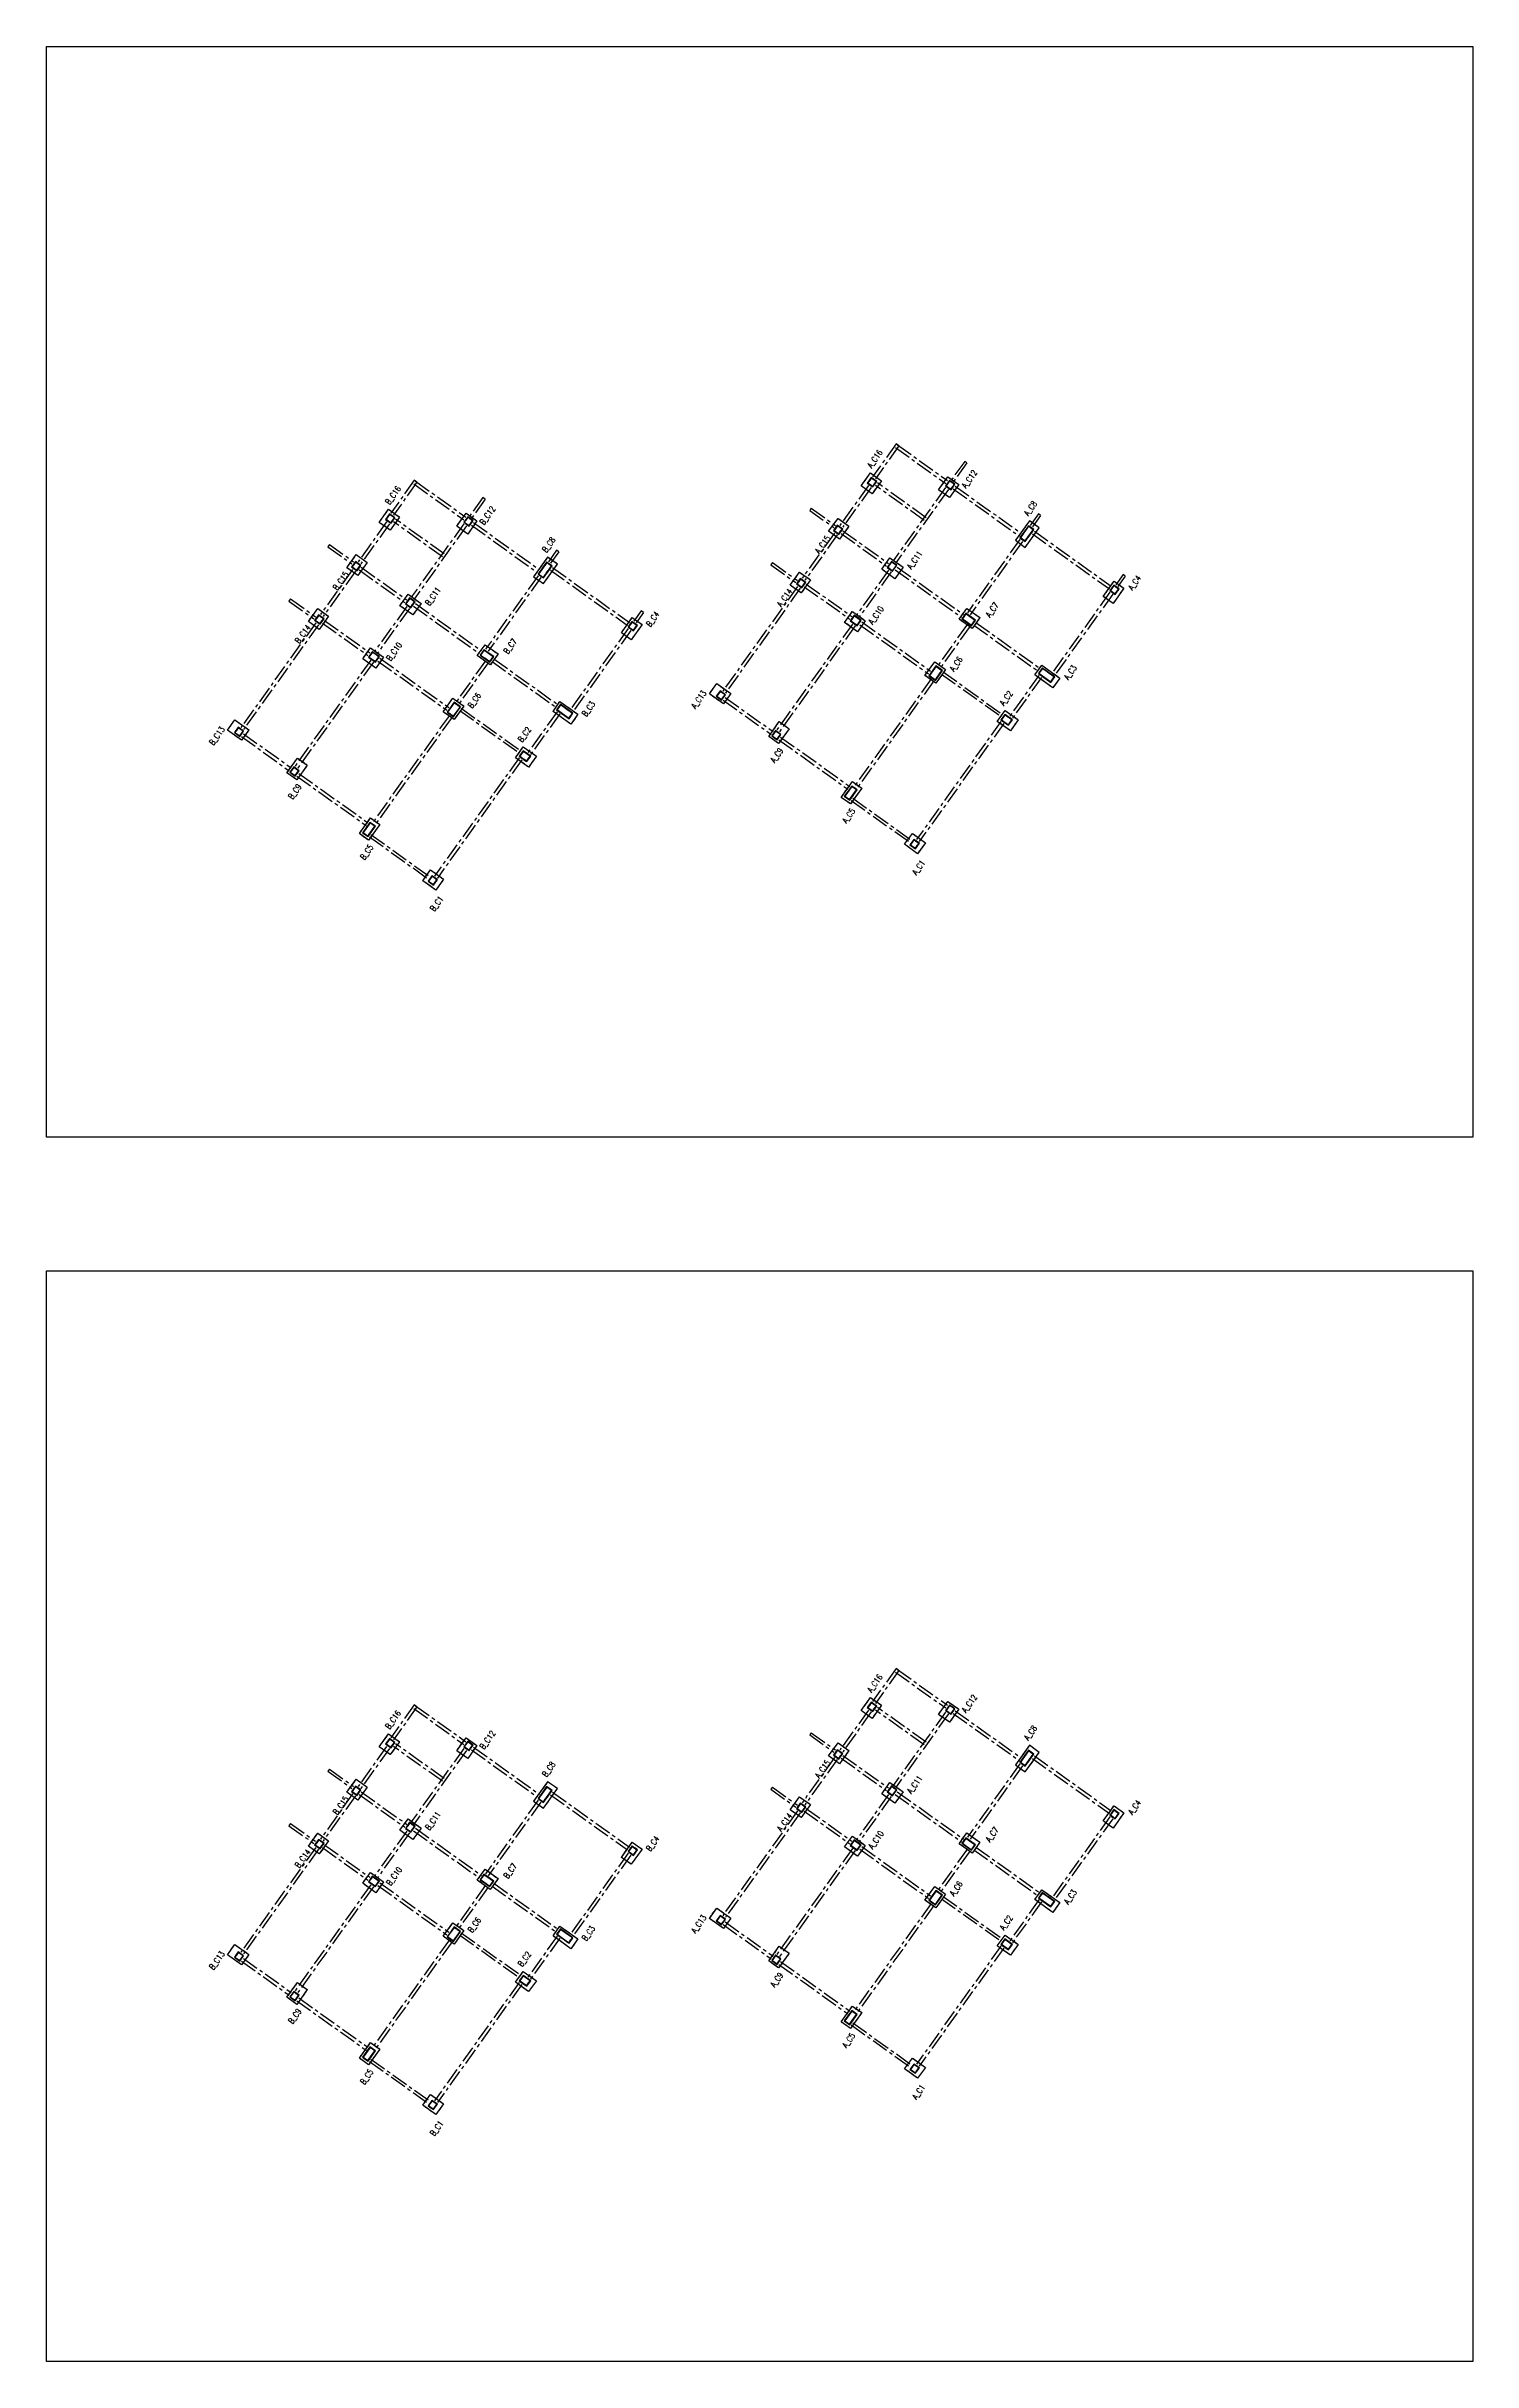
# Model space of a CAD drawing. Header units: millimetres. Extents: x 50002 to 69886, y 27475 to 200427.
# Drawn here: x 50002 to 60666, y 109874 to 127184 of the extents above; entities that cross this region are included whole.
import ezdxf
from ezdxf.enums import TextEntityAlignment as Align

# ---------------------------------------------------------------- set-up
doc = ezdxf.new("R2010")
doc.units = ezdxf.units.MM
doc.header["$LTSCALE"] = 100
doc.header["$MEASUREMENT"] = 0
doc.linetypes.add('CENTER', pattern=[2, 1.25, -0.25, 0.25, -0.25])
doc.linetypes.add('HIDDEN', pattern=[0.375, 0.25, -0.125])
for name, color, linetype in [('TC-COLUMN', 1, 'Continuous'), ('TC-TC', 4, 'Continuous'), ('TC-虛柱', 4, 'HIDDEN'), ('TC-虛鋼柱', 4, 'HIDDEN'), ('TC-鋼柱', 11, 'Continuous')]:
    doc.layers.add(name, color=color, linetype=linetype)
doc.layers.add('TC-鋼粱(隱藏)', color=183, linetype='CENTER', plot=False)
doc.styles.get("Standard").update_dxf_attribs({"font": 'txt.shx', "width": 0.8, "bigfont": 'ae.shx'})

msp = doc.modelspace()

# ---------------------------------------------------------------- linework, layer by layer
at = {"layer": 'Defpoints'}
for points in [[(50002, 127184), (60666, 127184), (60666, 119029), (50002, 119029)], [(50002, 118029), (60666, 118029), (60666, 109874), (50002, 109874)]]:
    msp.add_lwpolyline(points, close=True, dxfattribs=at)
at = {"layer": 'TC-COLUMN'}
for points in [[(56094, 123897), (56164, 123995), (56245, 123936), (56175, 123839)], [(56673, 123868), (56742, 123966), (56824, 123907), (56754, 123810)], [(52491, 123625), (52561, 123723), (52643, 123665), (52573, 123567)], [(53070, 123596), (53140, 123694), (53221, 123636), (53152, 123538)], [(55851, 123558), (55921, 123655), (56003, 123597), (55933, 123500)], [(57248, 123491), (57321, 123438), (57426, 123585), (57353, 123637)], [(52249, 123286), (52319, 123384), (52400, 123325), (52330, 123228)], [(53645, 123219), (53719, 123167), (53823, 123313), (53750, 123365)], [(55564, 123155), (55633, 123253), (55715, 123195), (55645, 123097)], [(56309, 123360), (56407, 123290), (56346, 123204), (56248, 123274)], [(52707, 123088), (52804, 123018), (52743, 122933), (52646, 123002)], [(57904, 123071), (57985, 123185), (58058, 123133), (57977, 123019)], [(51961, 122883), (52031, 122981), (52112, 122923), (52042, 122825)], [(54301, 122799), (54383, 122913), (54456, 122861), (54374, 122747)], [(56028, 122959), (56125, 122889), (56067, 122807), (55970, 122877)], [(56884, 122982), (56982, 122913), (56924, 122831), (56826, 122901)], [(52425, 122687), (52523, 122617), (52465, 122535), (52367, 122605)], [(53282, 122710), (53380, 122641), (53321, 122559), (53224, 122629)], [(56571, 122481), (56644, 122583), (56725, 122524), (56653, 122423)], [(55014, 122420), (55120, 122345), (55064, 122268), (54959, 122343)], [(57392, 122484), (57445, 122557), (57579, 122461), (57526, 122388)], [(52969, 122209), (53042, 122311), (53123, 122252), (53050, 122151)], [(53790, 122212), (53842, 122286), (53976, 122190), (53924, 122116)], [(57210, 122067), (57112, 122137), (57171, 122218), (57268, 122149)], [(51411, 122149), (51517, 122073), (51462, 121996), (51356, 122071)], [(55477, 121973), (55404, 122025), (55482, 122135), (55555, 122082)], [(53608, 121795), (53510, 121865), (53568, 121947), (53666, 121877)], [(51874, 121701), (51801, 121753), (51880, 121863), (51953, 121811)], [(55944, 121569), (56029, 121687), (56098, 121638), (56014, 121520)], [(52342, 121298), (52426, 121416), (52495, 121366), (52411, 121248)], [(56516, 121148), (56419, 121218), (56477, 121300), (56574, 121230)], [(52914, 120876), (52816, 120946), (52874, 121028), (52972, 120958)], [(56094, 114742), (56164, 114839), (56245, 114781), (56175, 114683)], [(56673, 114713), (56742, 114810), (56824, 114752), (56754, 114654)], [(52491, 114470), (52561, 114567), (52643, 114509), (52573, 114412)], [(53070, 114441), (53140, 114538), (53221, 114480), (53152, 114383)], [(55851, 114402), (55921, 114500), (56003, 114442), (55933, 114344)], [(57248, 114335), (57321, 114283), (57426, 114429), (57353, 114482)], [(52249, 114131), (52319, 114228), (52400, 114170), (52330, 114072)], [(53645, 114063), (53719, 114011), (53823, 114158), (53750, 114210)], [(55564, 114000), (55633, 114097), (55715, 114039), (55645, 113942)], [(56309, 114204), (56407, 114134), (56346, 114049), (56248, 114119)], [(52707, 113932), (52804, 113863), (52743, 113777), (52646, 113847)], [(57904, 113916), (57985, 114030), (58058, 113977), (57977, 113863)], [(51961, 113728), (52031, 113825), (52112, 113767), (52042, 113670)], [(54301, 113644), (54383, 113758), (54456, 113705), (54374, 113592)], [(56028, 113803), (56125, 113733), (56067, 113652), (55970, 113722)], [(56884, 113827), (56982, 113757), (56924, 113676), (56826, 113746)], [(52425, 113531), (52523, 113461), (52465, 113380), (52367, 113450)], [(53282, 113555), (53380, 113485), (53321, 113404), (53224, 113474)], [(56571, 113325), (56644, 113427), (56725, 113369), (56653, 113267)], [(57392, 113329), (57445, 113402), (57579, 113306), (57526, 113233)], [(55014, 113265), (55120, 113190), (55064, 113112), (54959, 113188)], [(52969, 113054), (53042, 113155), (53123, 113097), (53050, 112995)], [(53790, 113057), (53842, 113130), (53976, 113034), (53924, 112961)], [(57210, 112912), (57112, 112982), (57171, 113063), (57268, 112993)], [(51411, 112993), (51517, 112918), (51462, 112840), (51356, 112916)], [(55477, 112817), (55404, 112870), (55482, 112979), (55555, 112927)], [(51874, 112545), (51801, 112598), (51880, 112708), (51953, 112655)], [(53608, 112640), (53510, 112710), (53568, 112791), (53666, 112721)], [(55944, 112414), (56029, 112532), (56098, 112483), (56014, 112365)], [(52342, 112142), (52426, 112260), (52495, 112211), (52411, 112093)], [(56516, 111993), (56419, 112063), (56477, 112144), (56574, 112074)], [(52914, 111721), (52816, 111791), (52874, 111872), (52972, 111802)]]:
    msp.add_lwpolyline(points, close=True, dxfattribs=at)
at = {"layer": 'TC-虛柱'}
for points in [[(56094, 123897), (56164, 123995), (56245, 123936), (56175, 123839)], [(56673, 123868), (56742, 123966), (56824, 123907), (56754, 123810)], [(52491, 123625), (52561, 123723), (52643, 123665), (52573, 123567)], [(53070, 123596), (53140, 123694), (53221, 123636), (53152, 123538)], [(55851, 123558), (55921, 123655), (56003, 123597), (55933, 123500)], [(57248, 123491), (57321, 123438), (57426, 123585), (57353, 123637)], [(52249, 123286), (52319, 123384), (52400, 123325), (52330, 123228)], [(53645, 123219), (53719, 123167), (53823, 123313), (53750, 123365)], [(55564, 123155), (55633, 123253), (55715, 123195), (55645, 123097)], [(56309, 123360), (56407, 123290), (56346, 123204), (56248, 123274)], [(52707, 123088), (52804, 123018), (52743, 122933), (52646, 123002)], [(57904, 123071), (57985, 123185), (58058, 123133), (57977, 123019)], [(51961, 122883), (52031, 122981), (52112, 122923), (52042, 122825)], [(54301, 122799), (54383, 122913), (54456, 122861), (54374, 122747)], [(56028, 122959), (56125, 122889), (56067, 122807), (55970, 122877)], [(56884, 122982), (56982, 122913), (56924, 122831), (56826, 122901)], [(52425, 122687), (52523, 122617), (52465, 122535), (52367, 122605)], [(53282, 122710), (53380, 122641), (53321, 122559), (53224, 122629)], [(56571, 122481), (56644, 122583), (56725, 122524), (56653, 122423)], [(55014, 122420), (55120, 122345), (55064, 122268), (54959, 122343)], [(57392, 122484), (57445, 122557), (57579, 122461), (57526, 122388)], [(52969, 122209), (53042, 122311), (53123, 122252), (53050, 122151)], [(53790, 122212), (53842, 122286), (53976, 122190), (53924, 122116)], [(57210, 122067), (57112, 122137), (57171, 122218), (57268, 122149)], [(51411, 122149), (51517, 122073), (51462, 121996), (51356, 122071)], [(55477, 121973), (55404, 122025), (55482, 122135), (55555, 122082)], [(53608, 121795), (53510, 121865), (53568, 121947), (53666, 121877)], [(51874, 121701), (51801, 121753), (51880, 121863), (51953, 121811)], [(55944, 121569), (56029, 121687), (56098, 121638), (56014, 121520)], [(52342, 121298), (52426, 121416), (52495, 121366), (52411, 121248)], [(56516, 121148), (56419, 121218), (56477, 121300), (56574, 121230)], [(52914, 120876), (52816, 120946), (52874, 121028), (52972, 120958)], [(56094, 114742), (56164, 114839), (56245, 114781), (56175, 114683)], [(56673, 114713), (56742, 114810), (56824, 114752), (56754, 114654)], [(52491, 114470), (52561, 114567), (52643, 114509), (52573, 114412)], [(53070, 114441), (53140, 114538), (53221, 114480), (53152, 114383)], [(55851, 114402), (55921, 114500), (56003, 114442), (55933, 114344)], [(57248, 114335), (57321, 114283), (57426, 114429), (57353, 114482)], [(52249, 114131), (52319, 114228), (52400, 114170), (52330, 114072)], [(53645, 114063), (53719, 114011), (53823, 114158), (53750, 114210)], [(55564, 114000), (55633, 114097), (55715, 114039), (55645, 113942)], [(56309, 114204), (56407, 114134), (56346, 114049), (56248, 114119)], [(52707, 113932), (52804, 113863), (52743, 113777), (52646, 113847)], [(57904, 113916), (57985, 114030), (58058, 113977), (57977, 113863)], [(51961, 113728), (52031, 113825), (52112, 113767), (52042, 113670)], [(54301, 113644), (54383, 113758), (54456, 113705), (54374, 113592)], [(56028, 113803), (56125, 113733), (56067, 113652), (55970, 113722)], [(56884, 113827), (56982, 113757), (56924, 113676), (56826, 113746)], [(52425, 113531), (52523, 113461), (52465, 113380), (52367, 113450)], [(53282, 113555), (53380, 113485), (53321, 113404), (53224, 113474)], [(56571, 113325), (56644, 113427), (56725, 113369), (56653, 113267)], [(57392, 113329), (57445, 113402), (57579, 113306), (57526, 113233)], [(55014, 113265), (55120, 113190), (55064, 113112), (54959, 113188)], [(52969, 113054), (53042, 113155), (53123, 113097), (53050, 112995)], [(53790, 113057), (53842, 113130), (53976, 113034), (53924, 112961)], [(57210, 112912), (57112, 112982), (57171, 113063), (57268, 112993)], [(51411, 112993), (51517, 112918), (51462, 112840), (51356, 112916)], [(55477, 112817), (55404, 112870), (55482, 112979), (55555, 112927)], [(51874, 112545), (51801, 112598), (51880, 112708), (51953, 112655)], [(53608, 112640), (53510, 112710), (53568, 112791), (53666, 112721)], [(55944, 112414), (56029, 112532), (56098, 112483), (56014, 112365)], [(52342, 112142), (52426, 112260), (52495, 112211), (52411, 112093)], [(56516, 111993), (56419, 112063), (56477, 112144), (56574, 112074)], [(52914, 111721), (52816, 111791), (52874, 111872), (52972, 111802)]]:
    msp.add_lwpolyline(points, close=True, dxfattribs=at)
at = {"layer": 'TC-虛鋼柱'}
for points in [[(56181, 123890), (56210, 123931), (56170, 123960), (56140, 123919)], [(56180, 123894), (56206, 123930), (56170, 123956), (56145, 123920)], [(56766, 123869), (56795, 123910), (56754, 123939), (56725, 123898)], [(56765, 123873), (56791, 123909), (56755, 123935), (56729, 123899)], [(52579, 123618), (52608, 123659), (52567, 123688), (52538, 123647)], [(52578, 123622), (52604, 123658), (52568, 123684), (52542, 123648)], [(53163, 123597), (53192, 123638), (53152, 123667), (53123, 123626)], [(53163, 123601), (53188, 123637), (53152, 123663), (53127, 123627)], [(55927, 123535), (55956, 123575), (55915, 123604), (55886, 123564)], [(55926, 123539), (55952, 123575), (55916, 123600), (55891, 123564)], [(57385, 123571), (57344, 123600), (57280, 123510), (57321, 123481)], [(57381, 123570), (57345, 123596), (57285, 123511), (57320, 123486)], [(52325, 123263), (52354, 123303), (52313, 123332), (52284, 123292)], [(52324, 123267), (52349, 123303), (52314, 123328), (52288, 123292)], [(53783, 123299), (53742, 123328), (53678, 123239), (53719, 123210)], [(53778, 123298), (53743, 123324), (53682, 123239), (53718, 123214)], [(56329, 123259), (56361, 123304), (56321, 123333), (56289, 123288)], [(56329, 123263), (56357, 123303), (56321, 123329), (56293, 123289)], [(55651, 123136), (55680, 123176), (55639, 123205), (55610, 123165)], [(55650, 123140), (55676, 123176), (55640, 123201), (55615, 123165)], [(57994, 123086), (58023, 123127), (57983, 123156), (57954, 123115)], [(57994, 123090), (58019, 123126), (57983, 123152), (57958, 123116)], [(52049, 122864), (52078, 122904), (52037, 122933), (52008, 122893)], [(52048, 122868), (52073, 122904), (52038, 122929), (52012, 122893)], [(52727, 122987), (52759, 123032), (52718, 123061), (52686, 123016)], [(52726, 122991), (52755, 123031), (52719, 123057), (52690, 123017)], [(56065, 122852), (56094, 122893), (56041, 122930), (56012, 122890)], [(56065, 122856), (56090, 122892), (56042, 122926), (56017, 122890)], [(56920, 122852), (56949, 122893), (56876, 122945), (56847, 122904)], [(56920, 122856), (56945, 122892), (56877, 122941), (56851, 122905)], [(54392, 122814), (54421, 122855), (54380, 122884), (54351, 122843)], [(54391, 122818), (54417, 122854), (54381, 122880), (54355, 122844)], [(52463, 122580), (52492, 122621), (52439, 122658), (52410, 122618)], [(52462, 122584), (52488, 122620), (52440, 122654), (52414, 122618)], [(53318, 122580), (53347, 122621), (53274, 122673), (53245, 122633)], [(53317, 122584), (53343, 122620), (53274, 122669), (53249, 122633)], [(56649, 122444), (56702, 122517), (56653, 122552), (56600, 122478)], [(56649, 122448), (56697, 122516), (56653, 122548), (56605, 122479)], [(57513, 122429), (57542, 122470), (57448, 122536), (57419, 122496)], [(57512, 122433), (57537, 122469), (57449, 122532), (57423, 122497)], [(53047, 122172), (53099, 122245), (53050, 122280), (52998, 122207)], [(53046, 122176), (53095, 122244), (53051, 122276), (53002, 122207)], [(53910, 122157), (53939, 122198), (53846, 122265), (53817, 122224)], [(53909, 122161), (53935, 122197), (53846, 122260), (53821, 122225)], [(55051, 122296), (55080, 122336), (55039, 122366), (55010, 122325)], [(55050, 122300), (55076, 122336), (55040, 122361), (55014, 122326)], [(51448, 122024), (51477, 122065), (51437, 122094), (51408, 122053)], [(51448, 122028), (51473, 122064), (51437, 122089), (51412, 122054)], [(55465, 121999), (55494, 122040), (55454, 122069), (55425, 122028)], [(55465, 122004), (55490, 122039), (55454, 122065), (55429, 122029)], [(57196, 122108), (57225, 122149), (57168, 122189), (57139, 122149)], [(57195, 122112), (57221, 122148), (57169, 122185), (57143, 122149)], [(53594, 121836), (53623, 121877), (53566, 121917), (53537, 121877)], [(53593, 121840), (53619, 121876), (53566, 121913), (53541, 121878)], [(51863, 121727), (51892, 121768), (51851, 121797), (51822, 121757)], [(51862, 121732), (51888, 121767), (51852, 121793), (51826, 121757)], [(56009, 121548), (56064, 121625), (56024, 121654), (55968, 121577)], [(56008, 121552), (56060, 121625), (56024, 121650), (55972, 121578)], [(52407, 121276), (52462, 121353), (52421, 121382), (52366, 121305)], [(52406, 121280), (52458, 121353), (52422, 121378), (52370, 121306)], [(56499, 121185), (56529, 121226), (56488, 121255), (56459, 121214)], [(56499, 121189), (56524, 121225), (56489, 121251), (56463, 121215)], [(52897, 120913), (52926, 120954), (52885, 120983), (52856, 120942)], [(52896, 120917), (52922, 120953), (52886, 120979), (52860, 120943)], [(56181, 114735), (56210, 114775), (56170, 114804), (56140, 114764)], [(56180, 114739), (56206, 114775), (56170, 114800), (56145, 114764)], [(56766, 114714), (56795, 114754), (56754, 114783), (56725, 114743)], [(56765, 114718), (56791, 114754), (56755, 114779), (56729, 114743)], [(52579, 114463), (52608, 114503), (52567, 114532), (52538, 114492)], [(52578, 114467), (52604, 114503), (52568, 114528), (52542, 114492)], [(53163, 114442), (53192, 114482), (53152, 114512), (53123, 114471)], [(53163, 114446), (53188, 114482), (53152, 114507), (53127, 114472)], [(55927, 114379), (55956, 114420), (55915, 114449), (55886, 114408)], [(55926, 114383), (55952, 114419), (55916, 114445), (55891, 114409)], [(57385, 114416), (57344, 114445), (57280, 114355), (57321, 114326)], [(57381, 114415), (57345, 114440), (57285, 114356), (57320, 114330)], [(52325, 114107), (52354, 114148), (52313, 114177), (52284, 114136)], [(52324, 114111), (52349, 114147), (52314, 114173), (52288, 114137)], [(53783, 114144), (53742, 114173), (53678, 114083), (53719, 114054)], [(53778, 114143), (53743, 114169), (53682, 114084), (53718, 114058)], [(56329, 114104), (56361, 114148), (56321, 114178), (56289, 114133)], [(56329, 114108), (56357, 114148), (56321, 114173), (56293, 114133)], [(52727, 113832), (52759, 113877), (52718, 113906), (52686, 113861)], [(55651, 113980), (55680, 114021), (55639, 114050), (55610, 114009)], [(55650, 113984), (55676, 114020), (55640, 114046), (55615, 114010)], [(57994, 113931), (58023, 113972), (57983, 114001), (57954, 113960)], [(57994, 113935), (58019, 113971), (57983, 113996), (57958, 113961)], [(52049, 113708), (52078, 113749), (52037, 113778), (52008, 113737)], [(52048, 113713), (52073, 113748), (52038, 113774), (52012, 113738)], [(52726, 113836), (52755, 113876), (52719, 113901), (52690, 113862)], [(56065, 113696), (56094, 113737), (56041, 113775), (56012, 113734)], [(56065, 113701), (56090, 113736), (56042, 113771), (56017, 113735)], [(56920, 113697), (56949, 113737), (56876, 113790), (56847, 113749)], [(56920, 113701), (56945, 113737), (56877, 113786), (56851, 113750)], [(54392, 113659), (54421, 113700), (54380, 113729), (54351, 113688)], [(54391, 113663), (54417, 113699), (54381, 113725), (54355, 113689)], [(52463, 113425), (52492, 113465), (52439, 113503), (52410, 113462)], [(52462, 113429), (52488, 113465), (52440, 113499), (52414, 113463)], [(53318, 113425), (53347, 113466), (53274, 113518), (53245, 113477)], [(53317, 113429), (53343, 113465), (53274, 113514), (53249, 113478)], [(56649, 113288), (56702, 113361), (56653, 113396), (56600, 113323)], [(56649, 113292), (56697, 113361), (56653, 113392), (56605, 113324)], [(57513, 113274), (57542, 113314), (57448, 113381), (57419, 113340)], [(57512, 113278), (57537, 113314), (57449, 113377), (57423, 113341)], [(53047, 113016), (53099, 113090), (53050, 113124), (52998, 113051)], [(53046, 113021), (53095, 113089), (53051, 113120), (53002, 113052)], [(53910, 113002), (53939, 113042), (53846, 113109), (53817, 113069)], [(53909, 113006), (53935, 113042), (53846, 113105), (53821, 113069)], [(55051, 113140), (55080, 113181), (55039, 113210), (55010, 113170)], [(55050, 113145), (55076, 113180), (55040, 113206), (55014, 113170)], [(51448, 112869), (51477, 112909), (51437, 112938), (51408, 112898)], [(51448, 112873), (51473, 112909), (51437, 112934), (51412, 112898)], [(55465, 112844), (55494, 112885), (55454, 112914), (55425, 112873)], [(55465, 112848), (55490, 112884), (55454, 112910), (55429, 112874)], [(57196, 112953), (57225, 112993), (57168, 113034), (57139, 112993)], [(57195, 112957), (57221, 112993), (57169, 113030), (57143, 112994)], [(53594, 112681), (53623, 112721), (53566, 112762), (53537, 112721)], [(53593, 112685), (53619, 112721), (53566, 112758), (53541, 112722)], [(51863, 112572), (51892, 112613), (51851, 112642), (51822, 112601)], [(51862, 112576), (51888, 112612), (51852, 112638), (51826, 112602)], [(56009, 112393), (56064, 112470), (56024, 112499), (55968, 112422)], [(56008, 112397), (56060, 112469), (56024, 112495), (55972, 112422)], [(52407, 112121), (52462, 112198), (52421, 112227), (52366, 112150)], [(52406, 112125), (52458, 112197), (52422, 112223), (52370, 112150)], [(56499, 112030), (56529, 112070), (56488, 112099), (56459, 112059)], [(56499, 112034), (56524, 112070), (56489, 112095), (56463, 112059)], [(52897, 111758), (52926, 111798), (52885, 111827), (52856, 111787)], [(52896, 111762), (52922, 111798), (52886, 111823), (52860, 111788)]]:
    msp.add_lwpolyline(points, close=True, dxfattribs=at)
at = {"layer": 'TC-鋼柱'}
for points in [[(56181, 123890), (56210, 123931), (56170, 123960), (56140, 123919)], [(56180, 123894), (56206, 123930), (56170, 123956), (56145, 123920)], [(56766, 123869), (56795, 123910), (56754, 123939), (56725, 123898)], [(56765, 123873), (56791, 123909), (56755, 123935), (56729, 123899)], [(52579, 123618), (52608, 123659), (52567, 123688), (52538, 123647)], [(52578, 123622), (52604, 123658), (52568, 123684), (52542, 123648)], [(53163, 123597), (53192, 123638), (53152, 123667), (53123, 123626)], [(53163, 123601), (53188, 123637), (53152, 123663), (53127, 123627)], [(55927, 123535), (55956, 123575), (55915, 123604), (55886, 123564)], [(55926, 123539), (55952, 123575), (55916, 123600), (55891, 123564)], [(57385, 123571), (57344, 123600), (57280, 123510), (57321, 123481)], [(57381, 123570), (57345, 123596), (57285, 123511), (57320, 123486)], [(52325, 123263), (52354, 123303), (52313, 123332), (52284, 123292)], [(52324, 123267), (52349, 123303), (52314, 123328), (52288, 123292)], [(53783, 123299), (53742, 123328), (53678, 123239), (53719, 123210)], [(53778, 123298), (53743, 123324), (53682, 123239), (53718, 123214)], [(56329, 123259), (56361, 123304), (56321, 123333), (56289, 123288)], [(56329, 123263), (56357, 123303), (56321, 123329), (56293, 123289)], [(55651, 123136), (55680, 123176), (55639, 123205), (55610, 123165)], [(55650, 123140), (55676, 123176), (55640, 123201), (55615, 123165)], [(57994, 123086), (58023, 123127), (57983, 123156), (57954, 123115)], [(57994, 123090), (58019, 123126), (57983, 123152), (57958, 123116)], [(52049, 122864), (52078, 122904), (52037, 122933), (52008, 122893)], [(52048, 122868), (52073, 122904), (52038, 122929), (52012, 122893)], [(52727, 122987), (52759, 123032), (52718, 123061), (52686, 123016)], [(52726, 122991), (52755, 123031), (52719, 123057), (52690, 123017)], [(56065, 122852), (56094, 122893), (56041, 122930), (56012, 122890)], [(56065, 122856), (56090, 122892), (56042, 122926), (56017, 122890)], [(56920, 122852), (56949, 122893), (56876, 122945), (56847, 122904)], [(56920, 122856), (56945, 122892), (56877, 122941), (56851, 122905)], [(54392, 122814), (54421, 122855), (54380, 122884), (54351, 122843)], [(54391, 122818), (54417, 122854), (54381, 122880), (54355, 122844)], [(52463, 122580), (52492, 122621), (52439, 122658), (52410, 122618)], [(52462, 122584), (52488, 122620), (52440, 122654), (52414, 122618)], [(53318, 122580), (53347, 122621), (53274, 122673), (53245, 122633)], [(53317, 122584), (53343, 122620), (53274, 122669), (53249, 122633)], [(56649, 122444), (56702, 122517), (56653, 122552), (56600, 122478)], [(56649, 122448), (56697, 122516), (56653, 122548), (56605, 122479)], [(57513, 122429), (57542, 122470), (57448, 122536), (57419, 122496)], [(57512, 122433), (57537, 122469), (57449, 122532), (57423, 122497)], [(53047, 122172), (53099, 122245), (53050, 122280), (52998, 122207)], [(53046, 122176), (53095, 122244), (53051, 122276), (53002, 122207)], [(53910, 122157), (53939, 122198), (53846, 122265), (53817, 122224)], [(53909, 122161), (53935, 122197), (53846, 122260), (53821, 122225)], [(55051, 122296), (55080, 122336), (55039, 122366), (55010, 122325)], [(55050, 122300), (55076, 122336), (55040, 122361), (55014, 122326)], [(51448, 122024), (51477, 122065), (51437, 122094), (51408, 122053)], [(51448, 122028), (51473, 122064), (51437, 122089), (51412, 122054)], [(55465, 121999), (55494, 122040), (55454, 122069), (55425, 122028)], [(55465, 122004), (55490, 122039), (55454, 122065), (55429, 122029)], [(57196, 122108), (57225, 122149), (57168, 122189), (57139, 122149)], [(57195, 122112), (57221, 122148), (57169, 122185), (57143, 122149)], [(53594, 121836), (53623, 121877), (53566, 121917), (53537, 121877)], [(53593, 121840), (53619, 121876), (53566, 121913), (53541, 121878)], [(51863, 121727), (51892, 121768), (51851, 121797), (51822, 121757)], [(51862, 121732), (51888, 121767), (51852, 121793), (51826, 121757)], [(56009, 121548), (56064, 121625), (56024, 121654), (55968, 121577)], [(56008, 121552), (56060, 121625), (56024, 121650), (55972, 121578)], [(52407, 121276), (52462, 121353), (52421, 121382), (52366, 121305)], [(52406, 121280), (52458, 121353), (52422, 121378), (52370, 121306)], [(56499, 121185), (56529, 121226), (56488, 121255), (56459, 121214)], [(56499, 121189), (56524, 121225), (56489, 121251), (56463, 121215)], [(52897, 120913), (52926, 120954), (52885, 120983), (52856, 120942)], [(52896, 120917), (52922, 120953), (52886, 120979), (52860, 120943)], [(56181, 114735), (56210, 114775), (56170, 114804), (56140, 114764)], [(56180, 114739), (56206, 114775), (56170, 114800), (56145, 114764)], [(56766, 114714), (56795, 114754), (56754, 114783), (56725, 114743)], [(56765, 114718), (56791, 114754), (56755, 114779), (56729, 114743)], [(52579, 114463), (52608, 114503), (52567, 114532), (52538, 114492)], [(52578, 114467), (52604, 114503), (52568, 114528), (52542, 114492)], [(53163, 114442), (53192, 114482), (53152, 114512), (53123, 114471)], [(53163, 114446), (53188, 114482), (53152, 114507), (53127, 114472)], [(55927, 114379), (55956, 114420), (55915, 114449), (55886, 114408)], [(55926, 114383), (55952, 114419), (55916, 114445), (55891, 114409)], [(57385, 114416), (57344, 114445), (57280, 114355), (57321, 114326)], [(57381, 114415), (57345, 114440), (57285, 114356), (57320, 114330)], [(52325, 114107), (52354, 114148), (52313, 114177), (52284, 114136)], [(52324, 114111), (52349, 114147), (52314, 114173), (52288, 114137)], [(53783, 114144), (53742, 114173), (53678, 114083), (53719, 114054)], [(53778, 114143), (53743, 114169), (53682, 114084), (53718, 114058)], [(56329, 114104), (56361, 114148), (56321, 114178), (56289, 114133)], [(56329, 114108), (56357, 114148), (56321, 114173), (56293, 114133)], [(52727, 113832), (52759, 113877), (52718, 113906), (52686, 113861)], [(55651, 113980), (55680, 114021), (55639, 114050), (55610, 114009)], [(55650, 113984), (55676, 114020), (55640, 114046), (55615, 114010)], [(57994, 113931), (58023, 113972), (57983, 114001), (57954, 113960)], [(57994, 113935), (58019, 113971), (57983, 113996), (57958, 113961)], [(52049, 113708), (52078, 113749), (52037, 113778), (52008, 113737)], [(52048, 113713), (52073, 113748), (52038, 113774), (52012, 113738)], [(52726, 113836), (52755, 113876), (52719, 113901), (52690, 113862)], [(56065, 113696), (56094, 113737), (56041, 113775), (56012, 113734)], [(56065, 113701), (56090, 113736), (56042, 113771), (56017, 113735)], [(56920, 113697), (56949, 113737), (56876, 113790), (56847, 113749)], [(56920, 113701), (56945, 113737), (56877, 113786), (56851, 113750)], [(54392, 113659), (54421, 113700), (54380, 113729), (54351, 113688)], [(54391, 113663), (54417, 113699), (54381, 113725), (54355, 113689)], [(52463, 113425), (52492, 113465), (52439, 113503), (52410, 113462)], [(52462, 113429), (52488, 113465), (52440, 113499), (52414, 113463)], [(53318, 113425), (53347, 113466), (53274, 113518), (53245, 113477)], [(53317, 113429), (53343, 113465), (53274, 113514), (53249, 113478)], [(56649, 113288), (56702, 113361), (56653, 113396), (56600, 113323)], [(56649, 113292), (56697, 113361), (56653, 113392), (56605, 113324)], [(57513, 113274), (57542, 113314), (57448, 113381), (57419, 113340)], [(57512, 113278), (57537, 113314), (57449, 113377), (57423, 113341)], [(53047, 113016), (53099, 113090), (53050, 113124), (52998, 113051)], [(53046, 113021), (53095, 113089), (53051, 113120), (53002, 113052)], [(53910, 113002), (53939, 113042), (53846, 113109), (53817, 113069)], [(53909, 113006), (53935, 113042), (53846, 113105), (53821, 113069)], [(55051, 113140), (55080, 113181), (55039, 113210), (55010, 113170)], [(55050, 113145), (55076, 113180), (55040, 113206), (55014, 113170)], [(51448, 112869), (51477, 112909), (51437, 112938), (51408, 112898)], [(51448, 112873), (51473, 112909), (51437, 112934), (51412, 112898)], [(55465, 112844), (55494, 112885), (55454, 112914), (55425, 112873)], [(55465, 112848), (55490, 112884), (55454, 112910), (55429, 112874)], [(57196, 112953), (57225, 112993), (57168, 113034), (57139, 112993)], [(57195, 112957), (57221, 112993), (57169, 113030), (57143, 112994)], [(53594, 112681), (53623, 112721), (53566, 112762), (53537, 112721)], [(53593, 112685), (53619, 112721), (53566, 112758), (53541, 112722)], [(51863, 112572), (51892, 112613), (51851, 112642), (51822, 112601)], [(51862, 112576), (51888, 112612), (51852, 112638), (51826, 112602)], [(56009, 112393), (56064, 112470), (56024, 112499), (55968, 112422)], [(56008, 112397), (56060, 112469), (56024, 112495), (55972, 112422)], [(52407, 112121), (52462, 112198), (52421, 112227), (52366, 112150)], [(52406, 112125), (52458, 112197), (52422, 112223), (52370, 112150)], [(56499, 112030), (56529, 112070), (56488, 112099), (56459, 112059)], [(56499, 112034), (56524, 112070), (56489, 112095), (56463, 112059)], [(52897, 111758), (52926, 111798), (52885, 111827), (52856, 111787)], [(52896, 111762), (52922, 111798), (52886, 111823), (52860, 111788)]]:
    msp.add_lwpolyline(points, close=True, dxfattribs=at)
at = {"layer": 'TC-鋼粱(隱藏)'}
for p, q in [((56356, 124211), (56179, 123965)), ((56376, 124197), (56200, 123950)), ((56351, 124184), (56726, 123916)), ((56376, 124197), (56356, 124211)), ((56366, 124204), (56740, 123937)), ((56868, 124081), (56768, 123941)), ((56885, 124070), (56784, 123930)), ((56885, 124070), (56868, 124081)), ((52753, 123940), (52577, 123693)), ((52773, 123925), (52597, 123679)), ((52749, 123912), (53123, 123644)), ((52773, 123925), (52753, 123940)), ((52763, 123932), (53138, 123665)), ((53266, 123810), (53166, 123669)), ((53282, 123798), (53182, 123658)), ((53282, 123798), (53266, 123810)), ((56149, 123901), (55935, 123602)), ((56169, 123886), (55956, 123588)), ((56565, 123640), (56201, 123900)), ((56580, 123660), (56215, 123921)), ((56725, 123886), (56333, 123337)), ((56746, 123871), (56353, 123322)), ((56783, 123875), (57277, 123522)), ((56797, 123896), (57291, 123543)), ((52546, 123629), (52333, 123330)), ((52567, 123614), (52353, 123316)), ((52963, 123368), (52598, 123629)), ((52977, 123389), (52613, 123649)), ((53123, 123614), (52730, 123065)), ((53143, 123599), (52751, 123050)), ((53180, 123604), (53674, 123250)), ((53195, 123624), (53689, 123271)), ((55720, 123731), (55709, 123715)), ((55709, 123715), (55890, 123586)), ((55720, 123731), (55901, 123602)), ((57419, 123688), (57358, 123602)), ((57436, 123676), (57375, 123591)), ((57436, 123676), (57419, 123688)), ((52118, 123460), (52106, 123443)), ((52106, 123443), (52287, 123314)), ((52118, 123460), (52299, 123330)), ((55895, 123545), (55653, 123208)), ((55915, 123531), (55674, 123193)), ((55944, 123541), (56284, 123298)), ((55958, 123561), (56298, 123318)), ((57281, 123498), (56888, 122949)), ((57301, 123483), (56909, 122934)), ((57374, 123539), (57950, 123127)), ((57389, 123559), (57964, 123148)), ((52292, 123273), (52051, 122936)), ((52313, 123259), (52071, 122921)), ((52341, 123269), (52681, 123026)), ((52356, 123289), (52696, 123047)), ((53817, 123416), (53756, 123330)), ((53833, 123404), (53772, 123319)), ((53772, 123267), (54347, 122855)), ((53786, 123287), (54362, 122876)), ((53833, 123404), (53817, 123416)), ((55430, 123325), (55418, 123308)), ((55418, 123308), (55605, 123175)), ((55430, 123325), (55617, 123191)), ((56299, 123268), (56058, 122931)), ((56319, 123254), (56078, 122916)), ((56349, 123270), (56843, 122916)), ((56364, 123290), (56858, 122937)), ((53678, 123226), (53286, 122677)), ((53699, 123212), (53306, 122662)), ((55619, 123146), (55059, 122363)), ((55639, 123132), (55079, 122349)), ((55669, 123144), (56009, 122901)), ((55684, 123164), (56023, 122922)), ((57954, 123103), (57521, 122497)), ((57975, 123088), (57541, 122482)), ((58052, 123235), (57997, 123158)), ((58068, 123224), (58013, 123146)), ((58068, 123224), (58052, 123235)), ((51827, 123053), (51816, 123036)), ((51816, 123036), (52003, 122903)), ((51827, 123053), (52014, 122919)), ((52697, 122996), (52455, 122659)), ((52717, 122982), (52476, 122644)), ((52747, 122998), (53241, 122644)), ((52761, 123018), (53255, 122665)), ((54450, 122963), (54394, 122886)), ((54466, 122952), (54411, 122875)), ((54466, 122952), (54450, 122963)), ((52016, 122874), (51457, 122092)), ((52037, 122860), (51477, 122077)), ((52067, 122872), (52406, 122630)), ((52081, 122892), (52421, 122650)), ((54352, 122831), (53919, 122225)), ((54372, 122816), (53939, 122210)), ((56029, 122865), (55464, 122074)), ((56049, 122851), (55484, 122060)), ((56084, 122860), (56598, 122492)), ((56098, 122881), (56613, 122513)), ((56888, 122863), (56667, 122554)), ((56908, 122848), (56687, 122539)), ((56936, 122856), (57418, 122512)), ((56951, 122877), (57433, 122532)), ((52427, 122594), (51861, 121802)), ((52447, 122579), (51881, 121788)), ((52481, 122588), (52996, 122221)), ((52496, 122609), (53010, 122241)), ((53286, 122591), (53065, 122282)), ((53306, 122576), (53085, 122267)), ((53334, 122585), (53816, 122240)), ((53348, 122605), (53830, 122260)), ((56617, 122454), (56044, 121652)), ((56637, 122440), (56064, 121638)), ((56695, 122491), (57143, 122171)), ((56707, 122507), (57154, 122187)), ((57423, 122481), (57205, 122176)), ((57443, 122466), (57225, 122161)), ((53093, 122219), (53540, 121899)), ((53104, 122235), (53552, 121915)), ((55063, 122296), (55421, 122040)), ((55078, 122316), (55435, 122061)), ((51475, 122045), (51833, 121789)), ((53015, 122182), (52441, 121380)), ((53035, 122168), (52461, 121366)), ((53820, 122209), (53602, 121904)), ((53841, 122194), (53622, 121889)), ((57139, 122136), (56508, 121253)), ((57160, 122122), (56528, 121238)), ((51461, 122024), (51818, 121768)), ((55478, 122000), (55994, 121630)), ((55492, 122020), (56009, 121651)), ((51875, 121728), (52392, 121359)), ((51890, 121748), (52406, 121379)), ((53537, 121864), (52905, 120981)), ((53557, 121850), (52926, 120966)), ((56020, 121546), (56459, 121232)), ((56032, 121562), (56471, 121248)), ((52418, 121274), (52857, 120960)), ((52429, 121291), (52869, 120976)), ((56356, 115056), (56179, 114810)), ((56376, 115042), (56200, 114795)), ((56351, 115028), (56726, 114761)), ((56376, 115042), (56356, 115056)), ((56366, 115049), (56740, 114781)), ((52753, 114784), (52577, 114538)), ((52773, 114770), (52753, 114784)), ((52763, 114777), (53138, 114509)), ((52773, 114770), (52597, 114523)), ((52749, 114757), (53123, 114489)), ((56149, 114745), (55935, 114447)), ((56169, 114731), (55956, 114432)), ((56565, 114485), (56201, 114745)), ((56580, 114505), (56215, 114765)), ((56725, 114730), (56333, 114181)), ((56746, 114716), (56353, 114167)), ((56783, 114720), (57277, 114367)), ((56797, 114740), (57291, 114387)), ((52546, 114473), (52333, 114175)), ((52567, 114459), (52353, 114160)), ((52963, 114213), (52598, 114473)), ((52977, 114233), (52613, 114494)), ((53123, 114458), (52730, 113909)), ((53143, 114444), (52751, 113895)), ((53180, 114448), (53674, 114095)), ((53195, 114469), (53689, 114115)), ((55720, 114576), (55709, 114560)), ((55709, 114560), (55890, 114430)), ((55720, 114576), (55901, 114447)), ((52118, 114304), (52106, 114288)), ((52106, 114288), (52287, 114158)), ((52118, 114304), (52299, 114175)), ((55895, 114390), (55653, 114052)), ((55915, 114375), (55674, 114038)), ((55944, 114386), (56284, 114143)), ((55958, 114406), (56298, 114163)), ((57281, 114343), (56888, 113794)), ((57301, 114328), (56909, 113779)), ((57374, 114383), (57950, 113972)), ((57389, 114404), (57964, 113992)), ((52292, 114118), (52051, 113780)), ((52313, 114104), (52071, 113766)), ((52341, 114114), (52681, 113871)), ((52356, 114134), (52696, 113891)), ((53772, 114111), (54347, 113700)), ((53786, 114132), (54362, 113720)), ((55430, 114169), (55418, 114153)), ((55418, 114153), (55605, 114019)), ((55430, 114169), (55617, 114035)), ((56299, 114113), (56058, 113776)), ((56319, 114098), (56078, 113761)), ((56349, 114114), (56843, 113761)), ((56364, 114135), (56858, 113781)), ((53678, 114071), (53286, 113522)), ((53699, 114056), (53306, 113507)), ((55619, 113991), (55059, 113208)), ((55639, 113976), (55079, 113194)), ((55669, 113989), (56009, 113746)), ((55684, 114009), (56023, 113766)), ((57954, 113947), (57521, 113341)), ((57975, 113933), (57541, 113327)), ((51827, 113897), (51816, 113881)), ((51816, 113881), (52003, 113747)), ((51827, 113897), (52014, 113764)), ((52081, 113737), (52421, 113495)), ((52697, 113841), (52455, 113504)), ((52717, 113827), (52476, 113489)), ((52747, 113842), (53241, 113489)), ((52761, 113863), (53255, 113509)), ((52016, 113719), (51457, 112936)), ((52037, 113705), (51477, 112922)), ((52067, 113717), (52406, 113474)), ((54352, 113675), (53919, 113069)), ((54372, 113661), (53939, 113055)), ((56029, 113710), (55464, 112919)), ((56049, 113696), (55484, 112904)), ((56084, 113705), (56598, 113337)), ((56098, 113725), (56613, 113357)), ((56888, 113707), (56667, 113398)), ((56908, 113693), (56687, 113384)), ((56936, 113701), (57418, 113356)), ((56951, 113721), (57433, 113377)), ((52427, 113438), (51861, 112647)), ((52447, 113424), (51881, 112633)), ((52481, 113433), (52996, 113065)), ((52496, 113453), (53010, 113086)), ((53286, 113436), (53065, 113126)), ((53306, 113421), (53085, 113112)), ((53334, 113429), (53816, 113085)), ((53348, 113450), (53830, 113105)), ((56617, 113299), (56044, 112497)), ((56637, 113284), (56064, 112482)), ((56695, 113335), (57143, 113015)), ((56707, 113352), (57154, 113032)), ((57423, 113326), (57205, 113020)), ((57443, 113311), (57225, 113006)), ((53093, 113063), (53540, 112744)), ((53104, 113080), (53552, 112760)), ((53820, 113054), (53602, 112748)), ((53841, 113039), (53622, 112734)), ((55063, 113141), (55421, 112885)), ((55078, 113161), (55435, 112905)), ((51461, 112869), (51818, 112613)), ((51475, 112889), (51833, 112633)), ((53015, 113027), (52441, 112225)), ((53035, 113013), (52461, 112210)), ((57139, 112981), (56508, 112097)), ((57160, 112966), (56528, 112083)), ((53537, 112709), (52905, 111825)), ((53557, 112694), (52926, 111811)), ((55478, 112844), (55994, 112475)), ((55492, 112865), (56009, 112495)), ((51875, 112572), (52392, 112203)), ((51890, 112593), (52406, 112224)), ((56020, 112391), (56459, 112077)), ((56032, 112407), (56471, 112093)), ((52418, 112119), (52857, 111805)), ((52429, 112135), (52869, 111821))]:
    msp.add_line(p, q, dxfattribs=at)

# ---------------------------------------------------------------- texts
at = {"layer": 'TC-TC', "width": 0.8}
for s, p in [('A_C16', (56196, 124100)), ('A_C12', (56903, 123949)), ('B_C16', (52594, 123828)), ('A_C8', (57360, 123730)), ('B_C12', (53300, 123677)), ('B_C8', (53758, 123458)), ('A_C15', (55806, 123459)), ('B_C15', (52203, 123187)), ('A_C11', (56494, 123344)), ('B_C11', (52892, 123072)), ('A_C14', (55522, 123062)), ('A_C4', (58138, 123174)), ('B_C4', (54535, 122902)), ('A_C10', (56205, 122931)), ('A_C7', (57073, 122971)), ('B_C14', (51919, 122790)), ('B_C7', (53470, 122699)), ('B_C10', (52602, 122659)), ('A_C6', (56804, 122566)), ('A_C3', (57658, 122503)), ('B_C6', (53202, 122294)), ('B_C3', (54055, 122231)), ('A_C13', (54880, 122301)), ('A_C2', (57178, 122311)), ('B_C13', (51277, 122029)), ('B_C2', (53576, 122039)), ('A_C9', (55463, 121884)), ('B_C9', (51860, 121612)), ('A_C5', (56000, 121432)), ('B_C5', (52397, 121160)), ('A_C1', (56523, 121045)), ('B_C1', (52920, 120774)), ('A_C16', (56196, 114945)), ('A_C12', (56903, 114794)), ('B_C16', (52594, 114673)), ('A_C8', (57360, 114575)), ('B_C12', (53300, 114522)), ('B_C8', (53758, 114303)), ('A_C15', (55806, 114304)), ('B_C15', (52203, 114032)), ('A_C11', (56494, 114188)), ('B_C11', (52892, 113917)), ('A_C14', (55522, 113907)), ('A_C4', (58138, 114019)), ('B_C4', (54535, 113747)), ('A_C10', (56205, 113775)), ('A_C7', (57073, 113815)), ('B_C14', (51919, 113635)), ('B_C10', (52602, 113503)), ('B_C7', (53470, 113543)), ('A_C6', (56804, 113411)), ('A_C3', (57658, 113348)), ('A_C13', (54880, 113146)), ('B_C6', (53202, 113139)), ('B_C3', (54055, 113076)), ('A_C2', (57178, 113156)), ('B_C13', (51277, 112874)), ('B_C2', (53576, 112884)), ('A_C9', (55463, 112729)), ('B_C9', (51860, 112457)), ('A_C5', (56000, 112276)), ('B_C5', (52397, 112004)), ('A_C1', (56523, 111890)), ('B_C1', (52920, 111618))]:
    msp.add_text(s, height=45, rotation=54.44, dxfattribs=at).set_placement(p, align=Align.MIDDLE_CENTER)

doc.saveas('drawing.dxf')
